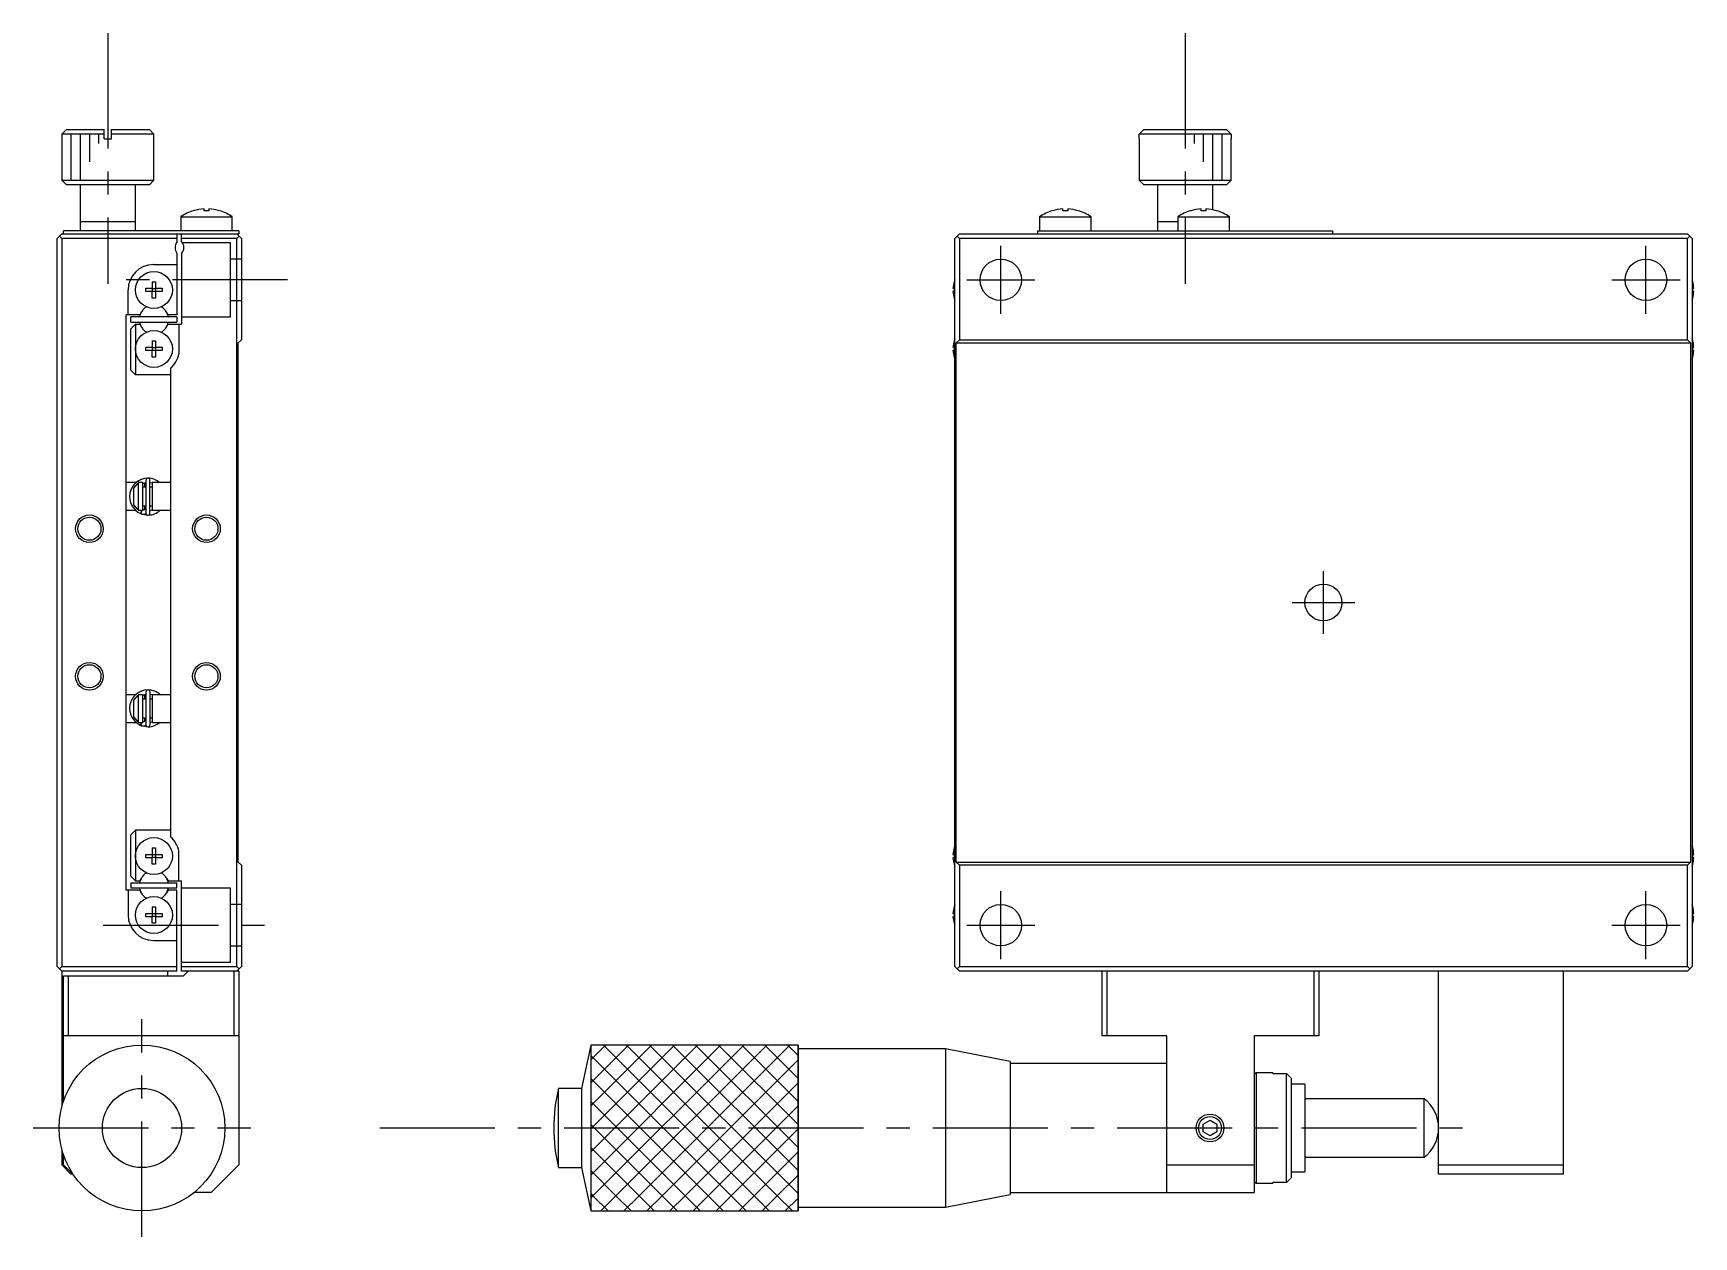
# Model space of a CAD drawing. Extents: x -41 to 399, y 5 to 262.
# Drawn here: x 219.2 to 399.4, y 92.1 to 222.6 of the extents above; entities that cross this region are included whole.
import ezdxf

# ---------------------------------------------------------------- set-up
doc = ezdxf.new("R2010")
doc.units = 0
doc.header["$LTSCALE"] = 10
doc.linetypes.add('CENTER', pattern=[2, 1.25, -0.25, 0.25, -0.25])
doc.linetypes.add('DASHED', pattern=[3.5, 2, -1.5])
doc.layers.get('0').update_dxf_attribs({"linetype": 'CONTINUOUS'})
doc.layers.add('CENTER', color=1, linetype='CENTER')

msp = doc.modelspace()

# ---------------------------------------------------------------- linework, layer by layer
at = {"color": 7, "linetype": 'CONTINUOUS'}
for p, q in [((222.818077, 212.155159), (222.318077, 211.655159)), ((226.918077, 211.655159), (222.318077, 211.655159)), ((222.318077, 211.655159), (222.318077, 206.655159)), ((222.818077, 212.155159), (226.918077, 212.155159)), ((226.918077, 211.155159), (226.918077, 212.155159)), ((226.918077, 211.155159), (227.718077, 211.155159)), ((227.718077, 212.155159), (231.818077, 212.155159)), ((227.718077, 211.155159), (227.718077, 212.155159)), ((232.318077, 211.655159), (227.718077, 211.655159)), ((232.318077, 211.655159), (231.818077, 212.155159)), ((232.318077, 206.655159), (232.318077, 211.655159)), ((339.206646, 211.155159), (339.222671, 211.155159)), ((339.206646, 211.155159), (339.206646, 206.655159)), ((339.222671, 211.655159), (339.724459, 212.155159)), ((339.222671, 211.155159), (339.222671, 211.655159)), ((349.19062, 211.655159), (339.222671, 211.655159)), ((339.724459, 212.155159), (348.688833, 212.155159)), ((348.688833, 212.155159), (349.19062, 211.655159)), ((349.19062, 211.655159), (349.19062, 211.155159)), ((349.19062, 211.155159), (349.206646, 211.155159)), ((349.206646, 206.655159), (349.206646, 211.155159)), ((222.318077, 206.655159), (232.318077, 206.655159)), ((222.318077, 206.655159), (222.818077, 206.155159)), ((231.818077, 206.155159), (222.818077, 206.155159)), ((224.318077, 206.155159), (224.318077, 201.155159)), ((230.318077, 201.155159), (230.318077, 206.155159)), ((231.818077, 206.155159), (232.318077, 206.655159)), ((339.206646, 206.655159), (349.206646, 206.655159)), ((339.206646, 206.655159), (339.706646, 206.155159)), ((348.706646, 206.155159), (339.706646, 206.155159)), ((341.206646, 206.155159), (341.206646, 201.155159)), ((347.206646, 203.447235), (347.206646, 206.155159)), ((348.706646, 206.155159), (349.206646, 206.655159)), ((230.318077, 202.155159), (224.318077, 202.155159)), ((235.218077, 202.697622), (240.818077, 202.697622)), ((235.218077, 202.697622), (235.218077, 201.155159)), ((236.618938, 203.348364), (236.615929, 203.354532)), ((237.758077, 203.348364), (237.758077, 203.541621)), ((238.278077, 203.348364), (237.758077, 203.348364)), ((238.278077, 203.541621), (238.278077, 203.348364)), ((239.420224, 203.354532), (239.417216, 203.348364)), ((240.818077, 201.155159), (240.818077, 202.697622)), ((328.406646, 202.697622), (328.406646, 201.155159)), ((328.406646, 202.697622), (334.006646, 202.697622)), ((329.807506, 203.348364), (329.804498, 203.354532)), ((330.946646, 203.348364), (330.946646, 203.541621)), ((331.466646, 203.348364), (330.946646, 203.348364)), ((331.466646, 203.541621), (331.466646, 203.348364)), ((332.608793, 203.354532), (332.605785, 203.348364)), ((334.006646, 201.155159), (334.006646, 202.697622)), ((343.406646, 202.155159), (341.206646, 202.155159)), ((343.406646, 202.697622), (343.406646, 201.155159)), ((343.406646, 202.697622), (349.006646, 202.697622)), ((344.807506, 203.348364), (344.804498, 203.354532)), ((345.946646, 203.348364), (345.946646, 203.541621)), ((346.466646, 203.348364), (345.946646, 203.348364)), ((346.466646, 203.541621), (346.466646, 203.348364)), ((347.608793, 203.354532), (347.605785, 203.348364)), ((349.006646, 201.155159), (349.006646, 202.697622)), ((222.318077, 200.855159), (221.818077, 200.355159)), ((221.818077, 121.355159), (221.818077, 200.355159)), ((222.318077, 200.355159), (222.068077, 200.605159)), ((222.318077, 200.855159), (241.518077, 200.855159)), ((234.818077, 200.355159), (222.318077, 200.355159)), ((222.318077, 200.355159), (222.318077, 121.355159)), ((222.518077, 200.855159), (222.518077, 201.155159)), ((241.518077, 201.155159), (222.518077, 201.155159)), ((234.818077, 200.855159), (234.818077, 199.955159)), ((235.318077, 200.016597), (235.318077, 200.855159)), ((241.318077, 200.355159), (235.318077, 200.355159)), ((241.818077, 200.355159), (241.318077, 200.855159)), ((241.568077, 200.605159), (241.318077, 200.355159)), ((241.318077, 121.355159), (241.318077, 200.355159)), ((241.518077, 201.155159), (241.518077, 200.855159)), ((241.818077, 200.355159), (241.818077, 189.355159)), ((319.206646, 200.355159), (319.706646, 200.855159)), ((319.206646, 121.355159), (319.206646, 200.355159)), ((319.706646, 200.355159), (319.456646, 200.605159)), ((319.706646, 200.855159), (398.706646, 200.855159)), ((319.706646, 200.355159), (319.706646, 189.355159)), ((398.706646, 200.355159), (319.706646, 200.355159)), ((328.206646, 200.855159), (328.206646, 201.155159)), ((328.206646, 201.155159), (360.206646, 201.155159)), ((360.206646, 201.155159), (360.206646, 200.855159)), ((399.206646, 200.355159), (398.706646, 200.855159)), ((398.956646, 200.605159), (398.706646, 200.355159)), ((398.706646, 189.355159), (398.706646, 200.355159)), ((399.206646, 200.355159), (399.206646, 121.355159)), ((234.818077, 198.755159), (234.818077, 192.055159)), ((235.318077, 198.693721), (235.318077, 191.055159)), ((232.268077, 197.505159), (234.818077, 197.505159)), ((229.518077, 192.055159), (229.518077, 194.755159)), ((231.431715, 194.575159), (231.431715, 194.935159)), ((231.431715, 194.935159), (232.138077, 194.935159)), ((232.138077, 195.641521), (232.498077, 195.641521)), ((232.138077, 195.641521), (232.138077, 194.935159)), ((232.148449, 194.924787), (232.138077, 194.935159)), ((232.148449, 194.924787), (232.487704, 194.924787)), ((232.148449, 194.585531), (232.148449, 194.924787)), ((232.487704, 194.924787), (232.498077, 194.935159)), ((232.487704, 194.924787), (232.487704, 194.585531)), ((232.498077, 195.641521), (232.498077, 194.935159)), ((232.498077, 194.935159), (233.204438, 194.935159)), ((233.204438, 194.935159), (233.204438, 194.575159)), ((319.016787, 194.935159), (319.137124, 194.935159)), ((319.132501, 195.643775), (319.137124, 195.641521)), ((319.137124, 194.935159), (319.137124, 194.575159)), ((399.276167, 195.641521), (399.28079, 195.643775)), ((399.276167, 194.935159), (399.396504, 194.935159)), ((399.276167, 194.575159), (399.276167, 194.935159)), ((232.138077, 194.575159), (231.431715, 194.575159)), ((232.148449, 194.585531), (232.138077, 194.575159)), ((232.138077, 193.868798), (232.138077, 194.575159)), ((232.498077, 193.868798), (232.138077, 193.868798)), ((232.487704, 194.585531), (232.148449, 194.585531)), ((232.487704, 194.585531), (232.498077, 194.575159)), ((232.498077, 194.575159), (232.498077, 193.868798)), ((233.204438, 194.575159), (232.498077, 194.575159)), ((319.137124, 194.575159), (319.016787, 194.575159)), ((319.137124, 193.868798), (319.132501, 193.866543)), ((399.396504, 194.575159), (399.276167, 194.575159)), ((399.28079, 193.866543), (399.276167, 193.868798)), ((229.318077, 129.655159), (229.318077, 192.055159)), ((230.773665, 192.055159), (229.318077, 192.055159)), ((229.818077, 191.255159), (229.818077, 191.855159)), ((234.818077, 191.855159), (229.818077, 191.855159)), ((229.818077, 191.255157), (234.818077, 191.255157)), ((229.818077, 190.555159), (230.318077, 191.055159)), ((230.318077, 191.055159), (230.773665, 191.055159)), ((230.318077, 191.055159), (230.318077, 185.555159)), ((230.943261, 192.348909), (230.773665, 192.055159)), ((230.773665, 191.055159), (230.943261, 190.761409)), ((233.862489, 192.055159), (233.692892, 192.348909)), ((233.692892, 190.761409), (233.862489, 191.055159)), ((234.818077, 192.055159), (233.862489, 192.055159)), ((233.862489, 191.055159), (235.318077, 191.055159)), ((234.818077, 191.855159), (234.818077, 191.255159)), ((235.018077, 191.055159), (235.018077, 187.833144)), ((229.818077, 186.055159), (229.818077, 190.555159)), ((232.138077, 189.241521), (232.498077, 189.241521)), ((232.138077, 189.241521), (232.138077, 188.535159)), ((232.498077, 189.241521), (232.498077, 188.535159)), ((241.468077, 189.005159), (241.818077, 189.355159)), ((319.132501, 189.243775), (319.137124, 189.241521)), ((319.356646, 189.005159), (319.706646, 189.355159)), ((319.706646, 189.355159), (398.706646, 189.355159)), ((398.706646, 189.355159), (399.056646, 189.005159)), ((399.276167, 189.241521), (399.28079, 189.243775)), ((231.431715, 188.175159), (231.431715, 188.535159)), ((231.431715, 188.535159), (232.138077, 188.535159)), ((232.138077, 188.175159), (231.431715, 188.175159)), ((232.148449, 188.524787), (232.138077, 188.535159)), ((232.148449, 188.185531), (232.138077, 188.175159)), ((232.138077, 187.468798), (232.138077, 188.175159)), ((232.498077, 187.468798), (232.138077, 187.468798)), ((232.148449, 188.524787), (232.487704, 188.524787)), ((232.148449, 188.185531), (232.148449, 188.524787)), ((232.487704, 188.185531), (232.148449, 188.185531)), ((232.487704, 188.524787), (232.498077, 188.535159)), ((232.487704, 188.524787), (232.487704, 188.185531)), ((232.487704, 188.185531), (232.498077, 188.175159)), ((232.498077, 188.535159), (233.204438, 188.535159)), ((232.498077, 188.175159), (232.498077, 187.468798)), ((233.204438, 188.175159), (232.498077, 188.175159)), ((233.204438, 188.535159), (233.204438, 188.175159)), ((241.468077, 132.705159), (241.468077, 189.005159)), ((319.016787, 188.535159), (319.137124, 188.535159)), ((319.137124, 188.175159), (319.016787, 188.175159)), ((319.137124, 187.468798), (319.132501, 187.466543)), ((319.137124, 188.535159), (319.137124, 188.175159)), ((319.356646, 132.705159), (319.356646, 189.005159)), ((319.356646, 189.005159), (399.056646, 189.005159)), ((399.056646, 189.005159), (399.056646, 132.705159)), ((399.276167, 188.535159), (399.396504, 188.535159)), ((399.276167, 188.175159), (399.276167, 188.535159)), ((399.396504, 188.175159), (399.276167, 188.175159)), ((399.28079, 187.466543), (399.276167, 187.468798)), ((230.318077, 185.555159), (229.818077, 186.055159)), ((234.118077, 186.276097), (234.118077, 135.434222)), ((234.118077, 185.555159), (230.318077, 185.555159)), ((230.363279, 173.855159), (229.318077, 173.855159)), ((230.118077, 173.271674), (230.618077, 173.800843)), ((230.118077, 171.438644), (230.118077, 173.271674)), ((231.118077, 173.855159), (230.618077, 173.855159)), ((230.618077, 173.855159), (230.618077, 170.855159)), ((230.892077, 174.181027), (230.861819, 174.168074)), ((230.88644, 174.177788), (230.882939, 174.177178)), ((230.947348, 174.202589), (230.891605, 174.181954)), ((231.117991, 173.788503), (231.438325, 173.871465)), ((231.118075, 173.782695), (231.131094, 173.784844)), ((231.118077, 170.855159), (231.118077, 173.855159)), ((231.438342, 173.355159), (231.118077, 173.355159)), ((231.131094, 173.784844), (231.144633, 173.786382)), ((231.144633, 173.786382), (231.158236, 173.787225)), ((231.158236, 173.787225), (231.171869, 173.787368)), ((231.171869, 173.787368), (231.185494, 173.786811)), ((231.185494, 173.786811), (231.199073, 173.785556)), ((231.199073, 173.785556), (231.212571, 173.783606)), ((231.212571, 173.783606), (231.225951, 173.780967)), ((231.225951, 173.780967), (231.239177, 173.777647)), ((231.239177, 173.777647), (231.252214, 173.773656)), ((231.252214, 173.773656), (231.265028, 173.769007)), ((231.265028, 173.769007), (231.277584, 173.763713)), ((231.277584, 173.763713), (231.289851, 173.75779)), ((231.289851, 173.75779), (231.301798, 173.751256)), ((231.301798, 173.751256), (231.313394, 173.74413)), ((231.313394, 173.74413), (231.324612, 173.736433)), ((231.318077, 173.355159), (231.318077, 173.741392)), ((231.324612, 173.736433), (231.335423, 173.728185)), ((231.335423, 173.728185), (231.345803, 173.719411)), ((231.345803, 173.719411), (231.355727, 173.710135)), ((231.355727, 173.710135), (231.365172, 173.700381)), ((231.365172, 173.700381), (231.374117, 173.690176)), ((231.374117, 173.690176), (231.382543, 173.679546)), ((231.382543, 173.679546), (231.39043, 173.668518)), ((231.39043, 173.668518), (231.397761, 173.657122)), ((231.397761, 173.657122), (231.404522, 173.645385)), ((231.404522, 173.645385), (231.410698, 173.633337)), ((231.410698, 173.633337), (231.416277, 173.621007)), ((231.416277, 173.621007), (231.421246, 173.608425)), ((231.421246, 173.608425), (231.425597, 173.595621)), ((231.425597, 173.595621), (231.429321, 173.582625)), ((231.429321, 173.582625), (231.432409, 173.569469)), ((231.432409, 173.569469), (231.434857, 173.556182)), ((231.434857, 173.556182), (231.43666, 173.542796)), ((231.43666, 173.542796), (231.437815, 173.529342)), ((231.437815, 173.529342), (231.438318, 173.51585)), ((231.438318, 173.51585), (231.438342, 173.512295)), ((231.438342, 174.111847), (231.438342, 170.561847)), ((231.888342, 170.561847), (231.888342, 174.111847)), ((232.118077, 173.355159), (231.888342, 173.355159)), ((231.888397, 173.871139), (232.118169, 173.819556)), ((232.118077, 173.855159), (232.118077, 170.855159)), ((234.118077, 173.855159), (232.118077, 173.855159)), ((230.618077, 170.909476), (230.118077, 171.438644)), ((231.118077, 171.355159), (231.438342, 171.355159)), ((231.318077, 170.932435), (231.318077, 171.355159)), ((231.888342, 171.355159), (232.118077, 171.355159)), ((229.318077, 170.855159), (230.321759, 170.855159)), ((230.618077, 170.855159), (231.118077, 170.855159)), ((230.849482, 170.511066), (230.88913, 170.493909)), ((230.88271, 170.496544), (230.959029, 170.753101)), ((230.887745, 170.508131), (230.887648, 170.502386)), ((230.887648, 170.502386), (230.888096, 170.497824)), ((230.888386, 170.515022), (230.887745, 170.508131)), ((230.888096, 170.497824), (230.890752, 170.492236)), ((230.889567, 170.52302), (230.888386, 170.515022)), ((230.891281, 170.532077), (230.889567, 170.52302)), ((230.890752, 170.492236), (230.891605, 170.491739)), ((230.893518, 170.542137), (230.891281, 170.532077)), ((230.891605, 170.491739), (230.923192, 170.479402)), ((230.896265, 170.55314), (230.893518, 170.542137)), ((230.899504, 170.565021), (230.896265, 170.55314)), ((230.903217, 170.577709), (230.899504, 170.565021)), ((230.907382, 170.591126), (230.903217, 170.577709)), ((230.911972, 170.605192), (230.907382, 170.591126)), ((230.916961, 170.619824), (230.911972, 170.605192)), ((230.922319, 170.634933), (230.916961, 170.619824)), ((230.928014, 170.650428), (230.922319, 170.634933)), ((230.923192, 170.479402), (230.957123, 170.468017)), ((230.934011, 170.666217), (230.928014, 170.650428)), ((230.940274, 170.682205), (230.934011, 170.666217)), ((230.946766, 170.698295), (230.940274, 170.682205)), ((230.943439, 170.472063), (231.634686, 170.338314)), ((230.953448, 170.714392), (230.946766, 170.698295)), ((230.960279, 170.730398), (230.953448, 170.714392)), ((230.957123, 170.468017), (230.991572, 170.458342)), ((230.959029, 170.753101), (231.011164, 170.855174)), ((230.96722, 170.746218), (230.960279, 170.730398)), ((230.974227, 170.761756), (230.96722, 170.746218)), ((230.98126, 170.776919), (230.974227, 170.761756)), ((230.988275, 170.791617), (230.98126, 170.776919)), ((230.995231, 170.805761), (230.988275, 170.791617)), ((230.991572, 170.458342), (231.026452, 170.450401)), ((231.002086, 170.819266), (230.995231, 170.805761)), ((231.008798, 170.832051), (231.002086, 170.819266)), ((231.015328, 170.844039), (231.008798, 170.832051)), ((231.021637, 170.855159), (231.015328, 170.844039)), ((231.026452, 170.450401), (231.061676, 170.444214)), ((231.061676, 170.444214), (231.097159, 170.439794)), ((231.097159, 170.439794), (231.132814, 170.437153)), ((231.123019, 170.890104), (231.118062, 170.891001)), ((231.136516, 170.888149), (231.123019, 170.890104)), ((231.132814, 170.437153), (231.168553, 170.436295)), ((231.150094, 170.886888), (231.136516, 170.888149)), ((231.163716, 170.886327), (231.150094, 170.886888)), ((231.177345, 170.886465), (231.163716, 170.886327)), ((231.168553, 170.436295), (231.204291, 170.437224)), ((231.190945, 170.887302), (231.177345, 170.886465)), ((231.204479, 170.888834), (231.190945, 170.887302)), ((231.204291, 170.437224), (231.239938, 170.439936)), ((231.21791, 170.891055), (231.204479, 170.888834)), ((231.231204, 170.893959), (231.21791, 170.891055)), ((231.244325, 170.897536), (231.231204, 170.893959)), ((231.239938, 170.439936), (231.275408, 170.444425)), ((231.25724, 170.901773), (231.244325, 170.897536)), ((231.269916, 170.906658), (231.25724, 170.901773)), ((231.28232, 170.912177), (231.269916, 170.906658)), ((231.275408, 170.444425), (231.310615, 170.45068)), ((231.294423, 170.918311), (231.28232, 170.912177)), ((231.306193, 170.925044), (231.294423, 170.918311)), ((231.317604, 170.932355), (231.306193, 170.925044)), ((231.310615, 170.45068), (231.345472, 170.458686)), ((231.328628, 170.940225), (231.317604, 170.932355)), ((231.339239, 170.948631), (231.328628, 170.940225)), ((231.349414, 170.95755), (231.339239, 170.948631)), ((231.345472, 170.458686), (231.379894, 170.468424)), ((231.359128, 170.96696), (231.349414, 170.95755)), ((231.368361, 170.976834), (231.359128, 170.96696)), ((231.377092, 170.987148), (231.368361, 170.976834)), ((231.385302, 170.997876), (231.377092, 170.987148)), ((231.379894, 170.468424), (231.413797, 170.47987)), ((231.392973, 171.008991), (231.385302, 170.997876)), ((231.400089, 171.020464), (231.392973, 171.008991)), ((231.406635, 171.032269), (231.400089, 171.020464)), ((231.412598, 171.044377), (231.406635, 171.032269)), ((231.417963, 171.05676), (231.412598, 171.044377)), ((231.413797, 170.47987), (231.447098, 170.492996)), ((231.422722, 171.069387), (231.417963, 171.05676)), ((231.426862, 171.082229), (231.422722, 171.069387)), ((231.430377, 171.095256), (231.426862, 171.082229)), ((231.433258, 171.108439), (231.430377, 171.095256)), ((231.435499, 171.121747), (231.433258, 171.108439)), ((231.437096, 171.135148), (231.435499, 171.121747)), ((231.438044, 171.148612), (231.437096, 171.135148)), ((231.438342, 171.161398), (231.438044, 171.148612)), ((231.447098, 170.492996), (231.44893, 170.493774)), ((232.118323, 170.854328), (231.888394, 170.802241)), ((232.118077, 170.855159), (234.118077, 170.855159)), ((230.329825, 150.855159), (229.318077, 150.855159)), ((230.118077, 150.271674), (230.618077, 150.800843)), ((230.118077, 148.438644), (230.118077, 150.271674)), ((231.118077, 150.855159), (230.618077, 150.855159)), ((230.618077, 150.855159), (230.618077, 147.855159)), ((230.901305, 151.218711), (230.863074, 151.202244)), ((230.895668, 151.215471), (230.892167, 151.214861)), ((230.956576, 151.240273), (230.900833, 151.219637)), ((231.118046, 150.822705), (231.447553, 150.909149)), ((231.118061, 150.818445), (231.126887, 150.820299)), ((231.118077, 147.855159), (231.118077, 150.855159)), ((231.447571, 150.355159), (231.118077, 150.355159)), ((231.126887, 150.820299), (231.140323, 150.822528)), ((231.140323, 150.822528), (231.153861, 150.824066)), ((231.153861, 150.824066), (231.167465, 150.824908)), ((231.167465, 150.824908), (231.181097, 150.825051)), ((231.181097, 150.825051), (231.194722, 150.824495)), ((231.194722, 150.824495), (231.208302, 150.823239)), ((231.208302, 150.823239), (231.2218, 150.821289)), ((231.2218, 150.821289), (231.23518, 150.81865)), ((231.23518, 150.81865), (231.248406, 150.81533)), ((231.248406, 150.81533), (231.261443, 150.81134)), ((231.261443, 150.81134), (231.274256, 150.80669)), ((231.274256, 150.80669), (231.286813, 150.801396)), ((231.286813, 150.801396), (231.29908, 150.795474)), ((231.29908, 150.795474), (231.311026, 150.78894)), ((231.311026, 150.78894), (231.322623, 150.781814)), ((231.318077, 150.355159), (231.318077, 150.784827)), ((231.322623, 150.781814), (231.33384, 150.774116)), ((231.33384, 150.774116), (231.344652, 150.765869)), ((231.344652, 150.765869), (231.355032, 150.757095)), ((231.355032, 150.757095), (231.364956, 150.747818)), ((231.364956, 150.747818), (231.374401, 150.738064)), ((231.374401, 150.738064), (231.383346, 150.727859)), ((231.383346, 150.727859), (231.391771, 150.717229)), ((231.391771, 150.717229), (231.399658, 150.706202)), ((231.399658, 150.706202), (231.40699, 150.694806)), ((231.40699, 150.694806), (231.413751, 150.683069)), ((231.413751, 150.683069), (231.419927, 150.671021)), ((231.419927, 150.671021), (231.425505, 150.658691)), ((231.425505, 150.658691), (231.430475, 150.646109)), ((231.430475, 150.646109), (231.434826, 150.633304)), ((231.434826, 150.633304), (231.438549, 150.620309)), ((231.438549, 150.620309), (231.441638, 150.607152)), ((231.441638, 150.607152), (231.444086, 150.593866)), ((231.444086, 150.593866), (231.445889, 150.580479)), ((231.445889, 150.580479), (231.447043, 150.567025)), ((231.447043, 150.567025), (231.447547, 150.553534)), ((231.447547, 150.553534), (231.447571, 150.549978)), ((231.447571, 151.14953), (231.447571, 147.59953)), ((231.897571, 147.59953), (231.897571, 151.14953)), ((232.118077, 150.355159), (231.897571, 150.355159)), ((231.897625, 150.908822), (232.118246, 150.860003)), ((232.118077, 150.855159), (232.118077, 147.855159)), ((234.118077, 150.855159), (232.118077, 150.855159)), ((232.118246, 150.860003), (232.133399, 150.855393)), ((229.318077, 147.855159), (230.373746, 147.855159)), ((230.618077, 147.909476), (230.118077, 148.438644)), ((230.618077, 147.855159), (231.118077, 147.855159)), ((230.891938, 147.534228), (230.968257, 147.790785)), ((230.967003, 147.762263), (230.959965, 147.745599)), ((230.974174, 147.778764), (230.967003, 147.762263)), ((230.968257, 147.790785), (230.999429, 147.855163)), ((230.981432, 147.794995), (230.974174, 147.778764)), ((230.98873, 147.810851), (230.981432, 147.794995)), ((230.99602, 147.82623), (230.98873, 147.810851)), ((231.003257, 147.841031), (230.99602, 147.82623)), ((231.010392, 147.855159), (231.003257, 147.841031)), ((231.118869, 147.930432), (231.118072, 147.930612)), ((231.118077, 148.355159), (231.447571, 148.355159)), ((231.132248, 147.927787), (231.118869, 147.930432)), ((231.145745, 147.925832), (231.132248, 147.927787)), ((231.159322, 147.924572), (231.145745, 147.925832)), ((231.172944, 147.924011), (231.159322, 147.924572)), ((231.186574, 147.924149), (231.172944, 147.924011)), ((231.200173, 147.924985), (231.186574, 147.924149)), ((231.213707, 147.926517), (231.200173, 147.924985)), ((231.227139, 147.928739), (231.213707, 147.926517)), ((231.240433, 147.931643), (231.227139, 147.928739)), ((231.253554, 147.935219), (231.240433, 147.931643)), ((231.266469, 147.939457), (231.253554, 147.935219)), ((231.279145, 147.944342), (231.266469, 147.939457)), ((231.291549, 147.94986), (231.279145, 147.944342)), ((231.303651, 147.955995), (231.291549, 147.94986)), ((231.315422, 147.962727), (231.303651, 147.955995)), ((231.326833, 147.970039), (231.315422, 147.962727)), ((231.318077, 147.964014), (231.318077, 148.355159)), ((231.337857, 147.977908), (231.326833, 147.970039)), ((231.348468, 147.986314), (231.337857, 147.977908)), ((231.358642, 147.995234), (231.348468, 147.986314)), ((231.368357, 148.004643), (231.358642, 147.995234)), ((231.377589, 148.014518), (231.368357, 148.004643)), ((231.38632, 148.024832), (231.377589, 148.014518)), ((231.39453, 148.03556), (231.38632, 148.024832)), ((231.402201, 148.046674), (231.39453, 148.03556)), ((231.409318, 148.058148), (231.402201, 148.046674)), ((231.415864, 148.069953), (231.409318, 148.058148)), ((231.421826, 148.082061), (231.415864, 148.069953)), ((231.427192, 148.094443), (231.421826, 148.082061)), ((231.43195, 148.10707), (231.427192, 148.094443)), ((231.436091, 148.119912), (231.43195, 148.10707)), ((231.439606, 148.13294), (231.436091, 148.119912)), ((231.442487, 148.146123), (231.439606, 148.13294)), ((231.444728, 148.15943), (231.442487, 148.146123)), ((231.446324, 148.172832), (231.444728, 148.15943)), ((231.447273, 148.186296), (231.446324, 148.172832)), ((231.447571, 148.199082), (231.447273, 148.186296)), ((231.897571, 148.355159), (232.118077, 148.355159)), ((232.118128, 147.889143), (231.897623, 147.839925)), ((232.118077, 147.855159), (234.118077, 147.855159)), ((230.858504, 147.548253), (230.911928, 147.525958)), ((230.896983, 147.545971), (230.896879, 147.540001)), ((230.896879, 147.540001), (230.897362, 147.535305)), ((230.897673, 147.553177), (230.896983, 147.545971)), ((230.897362, 147.535305), (230.899981, 147.52992)), ((230.898945, 147.561573), (230.897673, 147.553177)), ((230.90079, 147.571103), (230.898945, 147.561573)), ((230.899981, 147.52992), (230.900833, 147.529423)), ((230.903197, 147.581706), (230.90079, 147.571103)), ((230.900833, 147.529423), (230.93242, 147.517086)), ((230.906151, 147.593314), (230.903197, 147.581706)), ((230.909631, 147.605852), (230.906151, 147.593314)), ((230.913616, 147.619238), (230.909631, 147.605852)), ((230.91808, 147.633385), (230.913616, 147.619238)), ((230.922993, 147.648204), (230.91808, 147.633385)), ((230.928325, 147.663596), (230.922993, 147.648204)), ((230.93404, 147.679464), (230.928325, 147.663596)), ((230.93242, 147.517086), (230.966352, 147.5057)), ((230.940102, 147.695704), (230.93404, 147.679464)), ((230.946471, 147.712211), (230.940102, 147.695704)), ((230.953106, 147.728878), (230.946471, 147.712211)), ((230.952667, 147.509747), (231.643914, 147.375998)), ((230.959965, 147.745599), (230.953106, 147.728878)), ((230.966352, 147.5057), (231.000801, 147.496025)), ((231.000801, 147.496025), (231.03568, 147.488085)), ((231.03568, 147.488085), (231.070904, 147.481897)), ((231.070904, 147.481897), (231.106387, 147.477478)), ((231.106387, 147.477478), (231.142042, 147.474836)), ((231.142042, 147.474836), (231.177782, 147.473979)), ((231.177782, 147.473979), (231.213519, 147.474907)), ((231.213519, 147.474907), (231.249166, 147.47762)), ((231.249166, 147.47762), (231.284636, 147.482109)), ((231.284636, 147.482109), (231.319843, 147.488364)), ((231.319843, 147.488364), (231.3547, 147.49637)), ((231.3547, 147.49637), (231.389123, 147.506107)), ((231.389123, 147.506107), (231.423026, 147.517553)), ((231.423026, 147.517553), (231.456327, 147.53068)), ((231.456327, 147.53068), (231.458158, 147.531458)), ((229.818077, 135.655159), (230.318077, 136.155159)), ((229.818077, 131.155159), (229.818077, 135.655159)), ((234.118077, 136.155159), (230.318077, 136.155159)), ((230.318077, 136.155159), (230.318077, 130.655159)), ((231.431715, 133.175159), (231.431715, 133.535159)), ((231.431715, 133.535159), (232.138077, 133.535159)), ((232.138077, 134.241521), (232.498077, 134.241521)), ((232.138077, 134.241521), (232.138077, 133.535159)), ((232.148449, 133.524787), (232.138077, 133.535159)), ((232.148449, 133.524787), (232.487704, 133.524787)), ((232.148449, 133.185531), (232.148449, 133.524787)), ((232.487704, 133.524787), (232.498077, 133.535159)), ((232.487704, 133.524787), (232.487704, 133.185531)), ((232.498077, 134.241521), (232.498077, 133.535159)), ((232.498077, 133.535159), (233.204438, 133.535159)), ((233.204438, 133.535159), (233.204438, 133.175159)), ((235.018077, 130.655159), (235.018077, 133.877175)), ((319.016787, 133.535159), (319.137124, 133.535159)), ((319.132501, 134.243775), (319.137124, 134.241521)), ((319.137124, 133.535159), (319.137124, 133.175159)), ((399.276167, 134.241521), (399.28079, 134.243775)), ((399.276167, 133.535159), (399.396504, 133.535159)), ((399.276167, 133.175159), (399.276167, 133.535159)), ((232.138077, 133.175159), (231.431715, 133.175159)), ((232.148449, 133.185531), (232.138077, 133.175159)), ((232.138077, 132.468798), (232.138077, 133.175159)), ((232.498077, 132.468798), (232.138077, 132.468798)), ((232.487704, 133.185531), (232.148449, 133.185531)), ((232.487704, 133.185531), (232.498077, 133.175159)), ((232.498077, 133.175159), (232.498077, 132.468798)), ((233.204438, 133.175159), (232.498077, 133.175159)), ((241.818077, 132.355159), (241.468077, 132.705159)), ((241.818077, 132.355159), (241.818077, 121.355159)), ((319.137124, 133.175159), (319.016787, 133.175159)), ((319.137124, 132.468798), (319.132501, 132.466543)), ((319.706646, 132.355159), (319.356646, 132.705159)), ((319.356646, 132.705159), (399.056646, 132.705159)), ((398.706646, 132.355159), (319.706646, 132.355159)), ((319.706646, 132.355159), (319.706646, 121.355159)), ((399.056646, 132.705159), (398.706646, 132.355159)), ((398.706646, 121.355159), (398.706646, 132.355159)), ((399.396504, 133.175159), (399.276167, 133.175159)), ((399.28079, 132.466543), (399.276167, 132.468798)), ((230.318077, 130.655159), (229.818077, 131.155159)), ((229.818077, 130.455161), (234.818077, 130.455161)), ((229.818077, 130.455159), (229.818077, 129.855159)), ((234.818077, 129.855159), (229.818077, 129.855159)), ((230.318077, 130.655159), (230.773665, 130.655159)), ((230.773665, 130.655159), (230.943261, 130.948909)), ((233.692892, 130.948909), (233.862489, 130.655159)), ((233.862489, 130.655159), (235.318077, 130.655159)), ((234.818077, 129.855159), (234.818077, 130.455159)), ((235.318077, 120.855159), (235.318077, 130.655159)), ((230.773665, 129.655159), (229.318077, 129.655159)), ((229.518077, 129.655159), (229.518077, 126.955159)), ((230.943261, 129.361409), (230.773665, 129.655159)), ((233.862489, 129.655159), (233.692892, 129.361409)), ((234.818077, 129.655159), (233.862489, 129.655159)), ((234.818077, 120.855159), (234.818077, 129.655159)), ((231.431715, 126.775159), (231.431715, 127.135159)), ((231.431715, 127.135159), (232.138077, 127.135159)), ((232.138077, 126.775159), (231.431715, 126.775159)), ((232.138077, 127.841521), (232.498077, 127.841521)), ((232.138077, 127.841521), (232.138077, 127.135159)), ((232.148449, 127.124787), (232.138077, 127.135159)), ((232.148449, 126.785531), (232.138077, 126.775159)), ((232.138077, 126.068798), (232.138077, 126.775159)), ((232.148449, 127.124787), (232.487704, 127.124787)), ((232.148449, 126.785531), (232.148449, 127.124787)), ((232.487704, 126.785531), (232.148449, 126.785531)), ((232.487704, 127.124787), (232.498077, 127.135159)), ((232.487704, 127.124787), (232.487704, 126.785531)), ((232.487704, 126.785531), (232.498077, 126.775159)), ((232.498077, 127.841521), (232.498077, 127.135159)), ((232.498077, 127.135159), (233.204438, 127.135159)), ((232.498077, 126.775159), (232.498077, 126.068798)), ((233.204438, 126.775159), (232.498077, 126.775159)), ((233.204438, 127.135159), (233.204438, 126.775159)), ((319.016787, 127.135159), (319.137124, 127.135159)), ((319.137124, 126.775159), (319.016787, 126.775159)), ((319.132501, 127.843775), (319.137124, 127.841521)), ((319.137124, 127.135159), (319.137124, 126.775159)), ((399.276167, 127.841521), (399.28079, 127.843775)), ((399.276167, 127.135159), (399.396504, 127.135159)), ((399.276167, 126.775159), (399.276167, 127.135159)), ((399.396504, 126.775159), (399.276167, 126.775159)), ((232.498077, 126.068798), (232.138077, 126.068798)), ((319.137124, 126.068798), (319.132501, 126.066543)), ((399.28079, 126.066543), (399.276167, 126.068798)), ((232.268077, 124.205159), (234.818077, 124.205159)), ((222.318077, 120.855159), (221.818077, 121.355159)), ((222.068077, 121.105159), (222.318077, 121.355159)), ((222.318077, 121.355159), (234.818077, 121.355159)), ((222.318077, 120.855159), (222.318077, 106.159503)), ((234.818077, 120.855159), (222.318077, 120.855159)), ((233.818077, 120.355159), (233.818077, 120.855159)), ((235.318077, 121.355159), (241.318077, 121.355159)), ((241.518077, 120.855159), (235.318077, 120.855159)), ((236.018077, 120.855159), (235.518077, 120.355159)), ((241.018077, 113.855159), (241.018077, 120.855159)), ((241.318077, 121.355159), (241.568077, 121.105159)), ((241.318077, 120.855159), (241.818077, 121.355159)), ((241.518077, 120.855159), (241.518077, 99.855159)), ((319.206646, 121.355159), (319.706646, 120.855159)), ((319.456646, 121.105159), (319.706646, 121.355159)), ((319.706646, 121.355159), (398.706646, 121.355159)), ((398.706646, 120.855159), (319.706646, 120.855159)), ((335.206646, 113.855159), (335.206646, 120.855159)), ((335.706646, 120.855159), (335.706646, 113.855159)), ((358.206646, 113.855159), (358.206646, 120.855159)), ((358.706646, 120.855159), (358.706646, 113.855159)), ((371.706646, 98.855159), (371.706646, 120.855159)), ((385.206646, 120.855159), (385.206646, 98.855159)), ((398.706646, 121.355159), (398.956646, 121.105159)), ((398.706646, 120.855159), (399.206646, 121.355159)), ((222.518077, 106.813199), (222.518077, 120.355159)), ((222.518077, 120.355159), (235.518077, 120.355159)), ((223.018077, 120.355159), (223.018077, 113.855159)), ((241.518077, 113.855159), (222.518077, 113.855159)), ((342.206646, 113.855159), (335.206646, 113.855159)), ((342.206646, 96.855159), (342.206646, 113.855159)), ((358.706646, 113.855159), (351.706646, 113.855159)), ((351.706646, 113.855159), (351.706646, 96.855159)), ((279.706646, 112.855159), (278.706646, 108.155159)), ((279.706646, 112.855159), (279.706646, 94.855159)), ((302.206646, 112.855159), (279.706646, 112.855159)), ((302.206646, 112.855159), (279.706646, 112.855159)), ((279.706646, 112.855159), (279.706646, 94.855159)), ((302.206646, 112.855159), (302.206646, 94.855159)), ((302.206646, 94.855159), (302.206646, 112.855159)), ((318.206646, 112.455159), (302.206646, 112.455159)), ((318.206646, 112.455159), (318.206646, 95.255159)), ((325.206646, 111.055159), (318.206646, 112.455159)), ((325.206646, 111.055159), (325.206646, 96.655159)), ((342.206646, 110.855159), (325.206646, 110.855159)), ((276.206646, 99.555159), (276.206646, 108.155159)), ((278.706646, 108.155159), (276.206646, 108.155159)), ((278.706646, 108.155159), (278.706646, 99.555159)), ((351.906646, 109.855159), (351.706646, 109.655159)), ((351.906646, 109.855159), (351.906646, 97.855159)), ((353.706646, 109.855159), (351.906646, 109.855159)), ((353.706646, 109.855159), (353.706646, 109.771239)), ((353.706646, 109.771239), (355.206646, 109.771239)), ((355.206646, 97.93908), (355.206646, 109.771239)), ((355.206646, 109.771239), (355.706646, 109.263486)), ((355.706646, 109.263486), (355.706646, 98.446832)), ((357.206646, 108.605159), (355.706646, 108.605159)), ((357.206646, 108.605159), (357.206646, 99.105159)), ((370.139466, 107.030159), (357.206646, 107.030159)), ((370.139466, 100.680159), (370.139466, 107.030159)), ((346.156646, 104.288172), (346.906646, 104.721185)), ((346.906646, 104.721185), (347.656646, 104.288172)), ((346.156646, 103.422147), (346.156646, 104.288172)), ((346.906646, 102.989134), (346.156646, 103.422147)), ((347.656646, 103.422147), (346.906646, 102.989134)), ((347.656646, 104.288172), (347.656646, 103.422147)), ((222.318077, 101.550816), (222.318077, 99.855159)), ((222.318077, 99.855159), (223.318077, 98.855159)), ((222.518077, 99.855159), (222.518077, 100.897119)), ((222.518077, 99.855159), (223.569119, 98.804117)), ((238.518077, 96.855159), (241.518077, 99.855159)), ((276.206646, 99.555159), (278.706646, 99.555159)), ((278.706646, 99.555159), (279.706646, 94.855159)), ((342.206646, 99.855159), (351.706646, 99.855159)), ((355.706646, 99.105159), (357.206646, 99.105159)), ((357.206646, 100.680159), (370.139466, 100.680159)), ((371.706646, 99.855159), (385.206646, 99.855159)), ((223.518077, 98.855159), (223.318077, 98.855159)), ((351.706646, 98.055159), (351.906646, 97.855159)), ((351.906646, 97.855159), (353.706646, 97.855159)), ((353.706646, 97.93908), (353.706646, 97.855159)), ((355.206646, 97.93908), (353.706646, 97.93908)), ((355.706646, 98.446832), (355.206646, 97.93908)), ((385.206646, 98.855159), (371.706646, 98.855159)), ((238.518077, 96.855159), (236.674931, 96.855159)), ((318.206646, 95.255159), (325.206646, 96.655159)), ((325.206646, 96.855159), (351.706646, 96.855159)), ((279.706646, 94.855159), (302.206646, 94.855159)), ((279.706646, 94.855159), (302.206646, 94.855159)), ((302.206646, 95.255159), (318.206646, 95.255159))]:
    msp.add_line(p, q, dxfattribs=at)
at = {"color": 3, "linetype": 'CONTINUOUS'}
for p, q in [((223.318077, 211.655159), (223.318077, 206.655159)), ((224.318077, 211.655159), (224.318077, 206.655159)), ((225.318077, 211.655159), (225.318077, 208.655159)), ((226.318077, 211.655159), (226.318077, 210.655159)), ((345.206646, 210.655159), (345.206646, 211.655159)), ((346.206646, 208.655159), (346.206646, 211.655159)), ((347.206646, 206.655159), (347.206646, 211.655159)), ((348.206646, 206.655159), (348.206646, 211.655159)), ((279.706646, 111.253061), (281.308744, 112.855159)), ((279.706646, 108.753061), (283.808744, 112.855159)), ((279.706646, 106.253061), (286.308744, 112.855159)), ((279.706646, 103.753061), (288.808744, 112.855159)), ((279.706646, 101.253061), (291.308744, 112.855159)), ((279.706646, 98.753061), (293.808744, 112.855159)), ((279.706646, 111.73662), (294.948425, 96.494841)), ((279.948425, 96.494841), (296.308744, 112.855159)), ((281.088106, 112.855159), (297.448425, 96.494841)), ((282.448425, 96.494841), (298.808744, 112.855159)), ((283.588106, 112.855159), (299.948425, 96.494841)), ((284.948425, 96.494841), (301.308744, 112.855159)), ((286.088106, 112.855159), (302.206646, 96.73662)), ((288.588106, 112.855159), (302.206646, 99.23662)), ((291.088106, 112.855159), (302.206646, 101.73662)), ((293.588106, 112.855159), (302.206646, 104.23662)), ((296.088106, 112.855159), (302.206646, 106.73662)), ((298.588106, 112.855159), (302.206646, 109.23662)), ((301.088106, 112.855159), (302.206646, 111.73662)), ((287.448425, 96.494841), (302.206646, 111.253061)), ((279.706646, 109.23662), (292.448425, 96.494841)), ((289.948425, 96.494841), (302.206646, 108.753061)), ((279.706646, 106.73662), (289.948425, 96.494841)), ((292.448425, 96.494841), (302.206646, 106.253061)), ((279.706646, 104.23662), (287.448425, 96.494841)), ((294.948425, 96.494841), (302.206646, 103.753061)), ((279.706646, 101.73662), (284.948425, 96.494841)), ((297.448425, 96.494841), (302.206646, 101.253061)), ((279.706646, 99.23662), (282.448425, 96.494841)), ((299.948425, 96.494841), (302.206646, 98.753061)), ((279.706646, 96.73662), (279.948425, 96.494841)), ((279.706646, 96.253061), (279.948425, 96.494841)), ((279.948425, 96.494841), (281.588106, 94.855159)), ((280.808744, 94.855159), (282.448425, 96.494841)), ((282.448425, 96.494841), (284.088106, 94.855159)), ((283.308744, 94.855159), (284.948425, 96.494841)), ((284.948425, 96.494841), (286.588106, 94.855159)), ((285.808744, 94.855159), (287.448425, 96.494841)), ((287.448425, 96.494841), (289.088106, 94.855159)), ((288.308744, 94.855159), (289.948425, 96.494841)), ((289.948425, 96.494841), (291.588106, 94.855159)), ((290.808744, 94.855159), (292.448425, 96.494841)), ((292.448425, 96.494841), (294.088106, 94.855159)), ((293.308744, 94.855159), (294.948425, 96.494841)), ((294.948425, 96.494841), (296.588106, 94.855159)), ((295.808744, 94.855159), (297.448425, 96.494841)), ((297.448425, 96.494841), (299.088106, 94.855159)), ((298.308744, 94.855159), (299.948425, 96.494841)), ((299.948425, 96.494841), (301.588106, 94.855159)), ((300.808744, 94.855159), (302.206646, 96.253061))]:
    msp.add_line(p, q, dxfattribs=at)
at = {"color": 3, "linetype": 'DASHED'}
for p, q in [((240.618077, 199.855159), (235.434328, 199.855159)), ((240.618077, 191.855159), (240.618077, 199.855159)), ((241.818077, 198.105159), (240.618077, 198.105159)), ((240.618077, 193.605159), (241.818077, 193.605159)), ((235.318077, 191.855159), (240.618077, 191.855159)), ((240.618077, 129.855159), (235.318077, 129.855159)), ((240.618077, 121.855159), (240.618077, 129.855159)), ((241.818077, 128.105159), (240.618077, 128.105159)), ((240.618077, 123.605159), (241.818077, 123.605159)), ((235.318077, 121.855159), (240.618077, 121.855159))]:
    msp.add_line(p, q, dxfattribs=at)
at = {"color": 7, "linetype": 'CONTINUOUS'}
for centre, radius in [((232.318077, 194.755159), 2), ((324.206646, 195.855159), 2.25), ((394.206646, 195.855159), 2.25), ((232.318077, 188.355159), 2), ((225.318077, 168.855159), 1.25), ((238.018077, 168.855159), 1.25), ((359.206646, 160.855159), 2), ((225.318077, 152.855159), 1.25), ((238.018077, 152.855159), 1.25), ((232.318077, 133.355159), 2), ((232.318077, 126.955159), 2), ((324.206646, 125.855159), 2.25), ((394.206646, 125.855159), 2.25), ((231.018077, 103.855159), 9), ((231.018077, 103.855159), 4.3), ((346.906646, 103.855159), 1.25)]:
    msp.add_circle(centre, radius, dxfattribs=at)
at = {"color": 3, "linetype": 'CONTINUOUS'}
for centre in [(225.318077, 168.855159), (238.018077, 168.855159), (225.318077, 152.855159), (238.018077, 152.855159), (346.906646, 103.855159)]:
    msp.add_circle(centre, 1.5, dxfattribs=at)
at = {"color": 7, "linetype": 'CONTINUOUS'}
for centre, radius, start, end in [((238.018077, 198.555159), 5, 106.285843, 124.055798), ((238.018077, 198.555159), 4.993235, 92.984767, 106.272555), ((238.018077, 198.555159), 4.993235, 73.727445, 87.015233), ((238.018077, 198.555159), 5, 55.944202, 73.714157), ((331.206646, 198.555159), 5, 106.285843, 124.055798), ((331.206646, 198.555159), 4.993235, 92.984767, 106.272555), ((331.206646, 198.555159), 4.993235, 73.727445, 87.015233), ((331.206646, 198.555159), 5, 55.944202, 73.714157), ((346.206646, 198.555159), 5, 106.285843, 124.055798), ((346.206646, 198.555159), 4.993235, 92.984767, 106.272555), ((346.206646, 198.555159), 4.993235, 73.727445, 87.015233), ((346.206646, 198.555159), 5, 55.944202, 73.714157), ((234.568077, 199.355159), 1, 318.590378, 41.409622), ((235.618077, 199.355159), 1, 143.130102, 216.869898), ((232.268077, 194.755159), 2.75, 90, 180), ((322.206646, 194.755159), 3.194933, 163.893288, 176.770291), ((322.206646, 194.755159), 3.2, 159.635865, 163.877467), ((396.206646, 194.755159), 3.2, 16.122533, 20.364135), ((396.206646, 194.755159), 3.194933, 3.229709, 16.106712), ((232.433077, 191.44035), 1.75, 121.886504, 135.004406), ((232.318077, 191.555158), 1.5875, 120.433182, 134.999975), ((232.318077, 191.555158), 1.5875, 30.000031, 59.566818), ((232.203077, 191.44035), 1.75, 44.995594, 58.113496), ((322.206646, 194.755159), 3.194933, 183.229709, 196.106712), ((322.206646, 194.755159), 3.2, 196.122533, 200.364135), ((396.206646, 194.755159), 3.2, 339.635865, 343.877467), ((396.206646, 194.755159), 3.194933, 343.893288, 356.770291), ((232.318077, 191.555158), 1.5875, 150, 169.106911), ((232.318077, 191.555158), 1.5875, 190.893075, 210), ((232.318077, 191.555159), 1.5875, 135, 150), ((232.318077, 191.555158), 1.5875, 315.000026, 349.10691), ((232.318077, 191.555158), 1.5875, 10.893075, 30.000031), ((232.318077, 191.555159), 1.5875, 210, 225), ((232.318077, 191.555158), 1.5875, 224.999975, 239.566737), ((232.433077, 191.669969), 1.75, 224.995594, 238.113496), ((232.318077, 191.555158), 1.5875, 300.433263, 315.000025), ((232.203077, 191.669969), 1.75, 301.886504, 315.004406), ((322.206646, 188.355159), 3.194933, 163.893288, 176.770291), ((322.206646, 188.355159), 3.2, 159.635865, 163.877467), ((396.206646, 188.355159), 3.2, 16.122533, 20.364135), ((396.206646, 188.355159), 3.194933, 3.229709, 16.106712), ((232.318077, 188.355159), 2.75, 310.885193, 349.057501), ((322.206646, 188.355159), 3.194933, 183.229709, 196.106712), ((322.206646, 188.355159), 3.2, 196.122533, 200.364135), ((396.206646, 188.355159), 3.2, 339.635865, 343.877467), ((396.206646, 188.355159), 3.194933, 343.893288, 356.770291), ((231.663702, 172.336686), 1.998953, 90.830461, 247.286566), ((231.663342, 174.111847), 0.225, 0, 180), ((231.664852, 172.341511), 1.994033, 49.400601, 89.230412), ((231.663342, 170.561847), 0.225, 180, 0), ((231.66183, 172.340688), 2.002667, 270.777946, 312.110892), ((231.67293, 149.37437), 1.998953, 90.830461, 247.286566), ((231.672571, 151.14953), 0.225, 0, 180), ((231.67419, 149.379114), 1.994111, 47.758977, 89.233591), ((231.67087, 149.379321), 2.003618, 270.78297, 310.460387), ((231.672571, 147.59953), 0.225, 180, 0), ((232.318077, 133.355159), 2.75, 10.942499, 49.114807), ((322.206646, 133.355159), 3.194933, 163.893288, 176.770291), ((322.206646, 133.355159), 3.2, 159.635865, 163.877467), ((396.206646, 133.355159), 3.2, 16.122533, 20.364135), ((396.206646, 133.355159), 3.194933, 3.229709, 16.106712), ((322.206646, 133.355159), 3.194933, 183.229709, 196.106712), ((322.206646, 133.355159), 3.2, 196.122533, 200.364135), ((396.206646, 133.355159), 3.2, 339.635865, 343.877467), ((396.206646, 133.355159), 3.194933, 343.893288, 356.770291), ((232.318077, 130.15516), 1.5875, 135.000026, 169.106956), ((232.318077, 130.15516), 1.5875, 190.89301, 210.000031), ((232.318077, 130.15516), 1.5875, 120.433263, 135.000025), ((232.433077, 130.04035), 1.75, 121.886504, 135.004406), ((232.318077, 130.15516), 1.5875, 44.999975, 59.566737), ((232.203077, 130.04035), 1.75, 44.995594, 58.113496), ((232.318077, 130.155159), 1.5875, 30, 45), ((232.318077, 130.15516), 1.5875, 329.999969, 349.10699), ((232.318077, 130.15516), 1.5875, 10.893136, 29.999969), ((232.318077, 130.15516), 1.5875, 210.000031, 239.566818), ((232.433077, 130.269969), 1.75, 224.995594, 238.113496), ((232.318077, 130.15516), 1.5875, 300.433182, 314.999975), ((232.203077, 130.269969), 1.75, 301.886504, 315.004406), ((232.318077, 130.155159), 1.5875, 315, 330), ((322.206646, 126.955159), 3.2, 159.635865, 163.877467), ((396.206646, 126.955159), 3.2, 16.122533, 20.364135), ((232.268077, 126.955159), 2.75, 180, 270), ((322.206646, 126.955159), 3.194933, 163.893288, 176.770291), ((322.206646, 126.955159), 3.194933, 183.229709, 196.106712), ((396.206646, 126.955159), 3.194933, 3.229709, 16.106712), ((396.206646, 126.955159), 3.194933, 343.893288, 356.770291), ((322.206646, 126.955159), 3.2, 196.122533, 200.364135), ((396.206646, 126.955159), 3.2, 339.635865, 343.877467), ((294.446646, 103.855159), 18.74, 166.734971, 193.265029), ((367.706489, 103.855159), 4, 307.462651, 52.537349)]:
    msp.add_arc(centre, radius, start, end, dxfattribs=at)
at = {"layer": 'CENTER', "color": 1, "linetype": 'CENTER'}
for p, q in [((227.318077, 222.607096), (227.318077, 195.415973)), ((344.206646, 222.607096), (344.206646, 195.415973)), ((324.206646, 192.155159), (324.206646, 199.555159)), ((394.206646, 192.155159), (394.206646, 199.555159)), ((246.818077, 195.855159), (226.818077, 195.855159)), ((320.506646, 195.855159), (327.906646, 195.855159)), ((390.506646, 195.855159), (397.906646, 195.855159)), ((359.206646, 157.455159), (359.206646, 164.255159)), ((355.806646, 160.855159), (362.606646, 160.855159)), ((324.206646, 122.155159), (324.206646, 129.555159)), ((394.206646, 122.155159), (394.206646, 129.555159)), ((226.818077, 125.855159), (246.818077, 125.855159)), ((320.506646, 125.855159), (327.906646, 125.855159)), ((390.506646, 125.855159), (397.906646, 125.855159)), ((231.018077, 92.055159), (231.018077, 115.655159)), ((219.218077, 103.855159), (242.818077, 103.855159)), ((256.818077, 103.855159), (376.316413, 103.855159))]:
    msp.add_line(p, q, dxfattribs=at)

doc.saveas('drawing.dxf')
